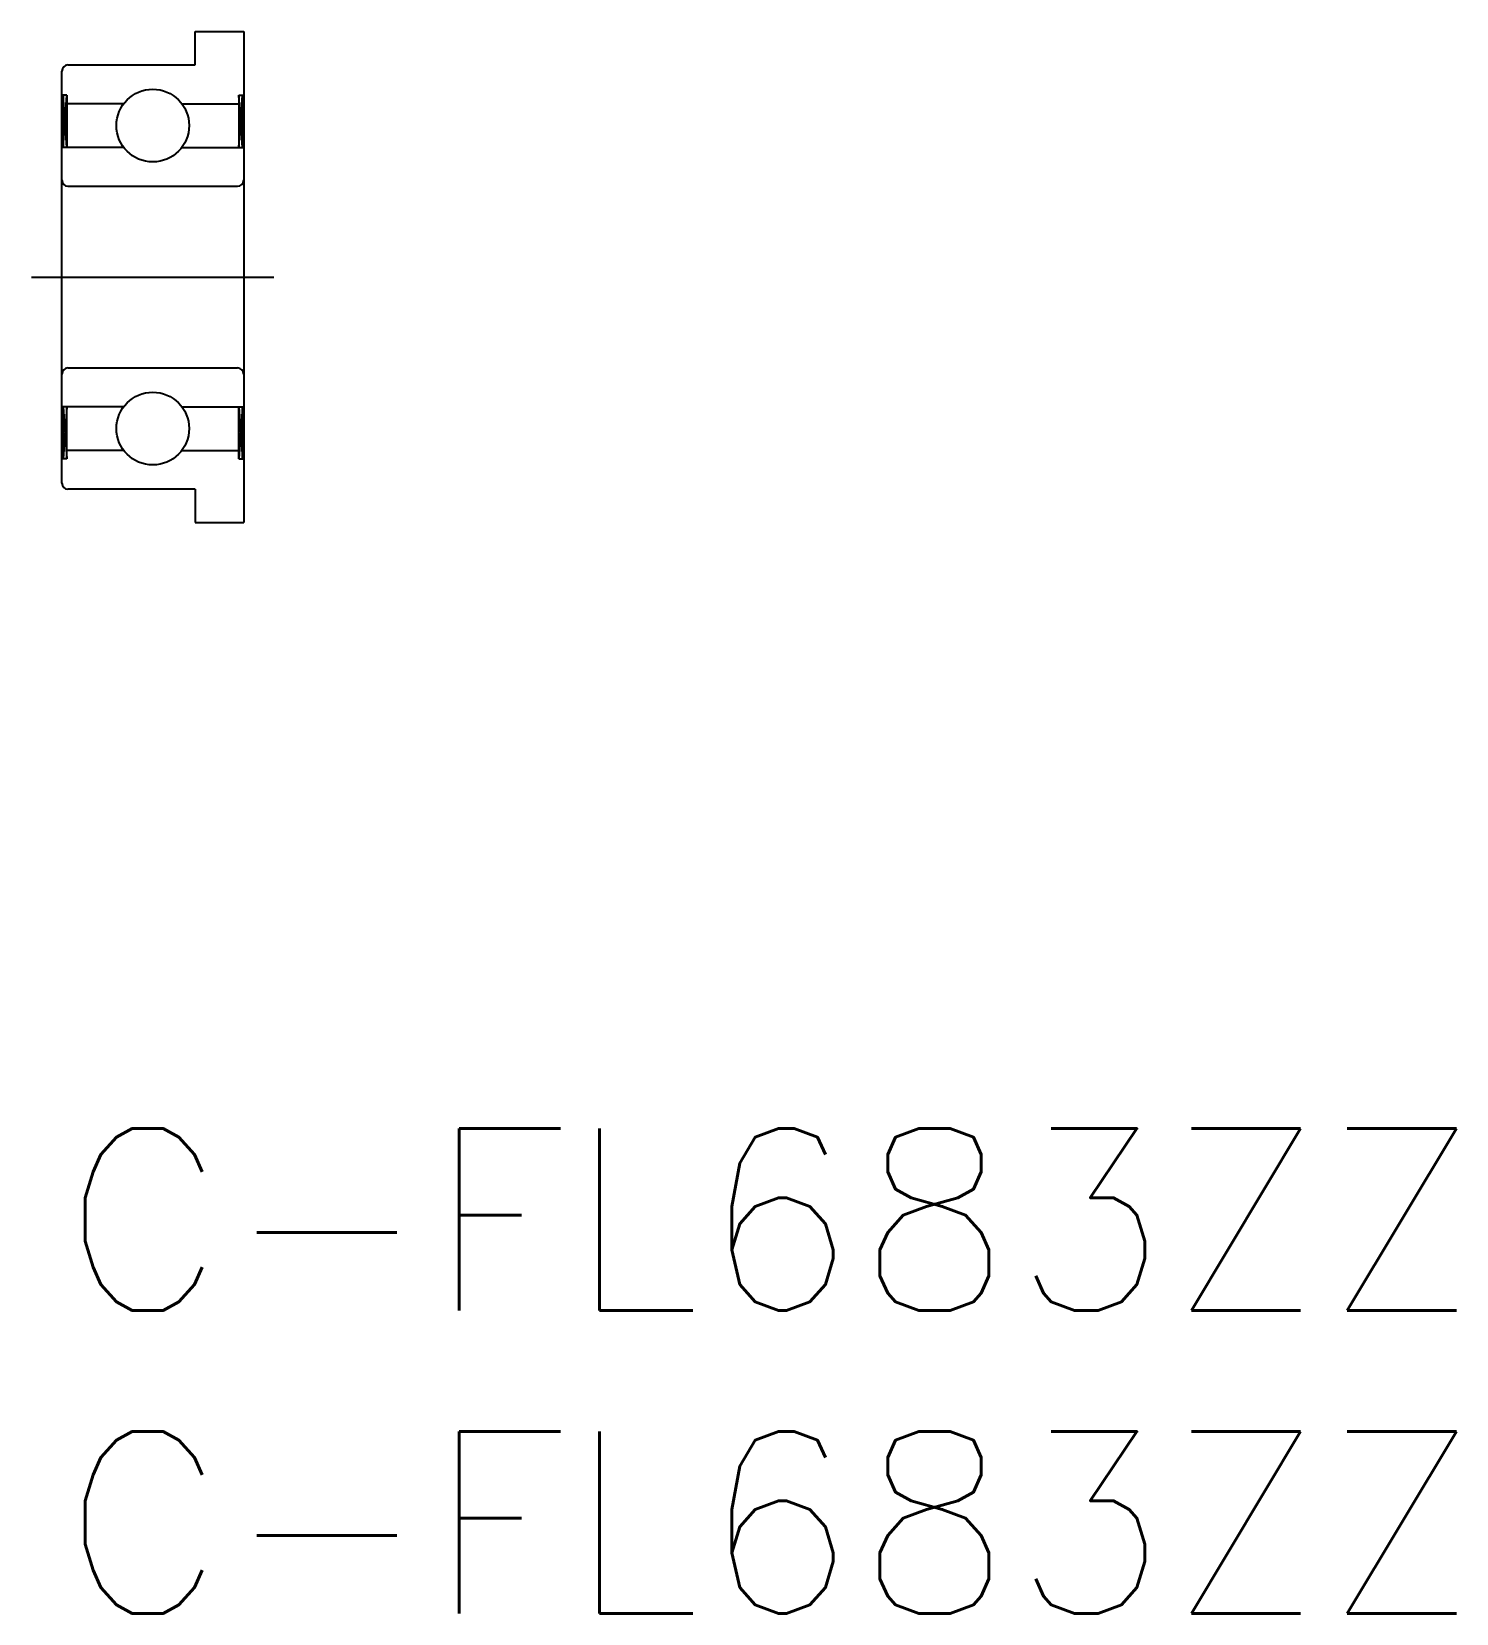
# Model space of a CAD drawing. Extents: x -0.5 to 23, y -8 to 18.1.
import ezdxf

# ---------------------------------------------------------------- set-up
doc = ezdxf.new("R2010")
doc.units = 0
doc.header["$LTSCALE"] = 0.5
doc.linetypes.add('CENTER', pattern=[50.8, 31.75, -6.35, 6.35, -6.35])
for name, color, linetype in [('MSM_CENTER', 1, 'CENTER'), ('MSM_CONTINUOUS', 7, 'CONTINUOUS'), ('MSM_NARROW', 5, 'CONTINUOUS'), ('MSM_PART_NUMBER', 7, 'CONTINUOUS')]:
    doc.layers.add(name, color=color, linetype=linetype)
doc.styles.get("Standard").update_dxf_attribs({"font": 'txt.shx', "height": 1, "bigfont": 'bigfont.shx'})

# ---------------------------------------------------------------- blocks, each defined once
blk = doc.blocks.new('*U8')
at = {"layer": 'MSM_PART_NUMBER'}
blk.add_text('C-FL683ZZ', height=3, dxfattribs=at).set_placement((0, -3))
blk = doc.blocks.new('*U9')
at = {"layer": 'MSM_PART_NUMBER'}
blk.add_text('C-FL683ZZ', height=3, dxfattribs=at).set_placement((0, -8))

msp = doc.modelspace()

# ---------------------------------------------------------------- linework, layer by layer
at = {"layer": 'MSM_CENTER'}
msp.add_line((-0.5, 14.05), (3.5, 14.05), dxfattribs=at)
at = {"layer": 'MSM_CONTINUOUS'}
for p, q in [((2.2, 18.1), (3, 18.1)), ((2.2, 17.55), (2.2, 18.1)), ((3, 18.1), (3, 10)), ((0.1, 17.55), (2.2, 17.55)), ((0, 10.65), (0, 17.45)), ((0.08, 17.05), (0, 17.05)), ((0.02, 17.05), (0.02, 16.19)), ((0.08, 17.05), (0.08, 16.19)), ((2.92, 17.05), (2.92, 16.19)), ((2.92, 17.05), (3, 17.05)), ((2.98, 17.05), (2.98, 16.19)), ((1.02, 16.91), (0.08, 16.91)), ((1.98, 16.91), (2.92, 16.91)), ((1.02, 16.19), (0, 16.19)), ((1.98, 16.19), (3, 16.19)), ((0.1, 15.55), (2.9, 15.55)), ((0.1, 12.55), (2.9, 12.55)), ((1.02, 11.91), (0, 11.91)), ((0.02, 11.05), (0.02, 11.91)), ((0.08, 11.05), (0.08, 11.91)), ((1.98, 11.91), (3, 11.91)), ((2.92, 11.05), (2.92, 11.91)), ((2.98, 11.05), (2.98, 11.91)), ((0.08, 11.05), (0, 11.05)), ((1.02, 11.19), (0.08, 11.19)), ((1.98, 11.19), (2.92, 11.19)), ((2.92, 11.05), (3, 11.05)), ((2.2, 10.55), (0.1, 10.55)), ((2.2, 10.55), (2.2, 10)), ((2.2, 10), (3, 10))]:
    msp.add_line(p, q, dxfattribs=at)
for centre in [(1.5, 16.55), (1.5, 11.55)]:
    msp.add_circle(centre, 0.6, dxfattribs=at)
for centre, start, end in [((0.1, 17.45), 90, 180), ((0.1, 15.65), 180, 270), ((2.9, 15.65), 270, 0), ((0.1, 12.45), 90, 180), ((2.9, 12.45), 0, 90), ((0.1, 10.65), 180, 270)]:
    msp.add_arc(centre, 0.1, start, end, dxfattribs=at)
at = {"layer": 'MSM_NARROW'}
for p, q in [((0.08, 16.19), (0.02, 17.05)), ((0.02, 16.19), (0.08, 17.05)), ((2.92, 16.19), (2.98, 17.05)), ((2.98, 16.19), (2.92, 17.05)), ((0.08, 11.91), (0.02, 11.05)), ((0.02, 11.91), (0.08, 11.05)), ((2.92, 11.91), (2.98, 11.05)), ((2.98, 11.91), (2.92, 11.05))]:
    msp.add_line(p, q, dxfattribs=at)

# ---------------------------------------------------------------- block references
at = {"layer": 'MSM_CONTINUOUS'}
for name in ['*U8', '*U9']:
    msp.add_blockref(name, (0, 0), dxfattribs=at)

doc.saveas('drawing.dxf')
